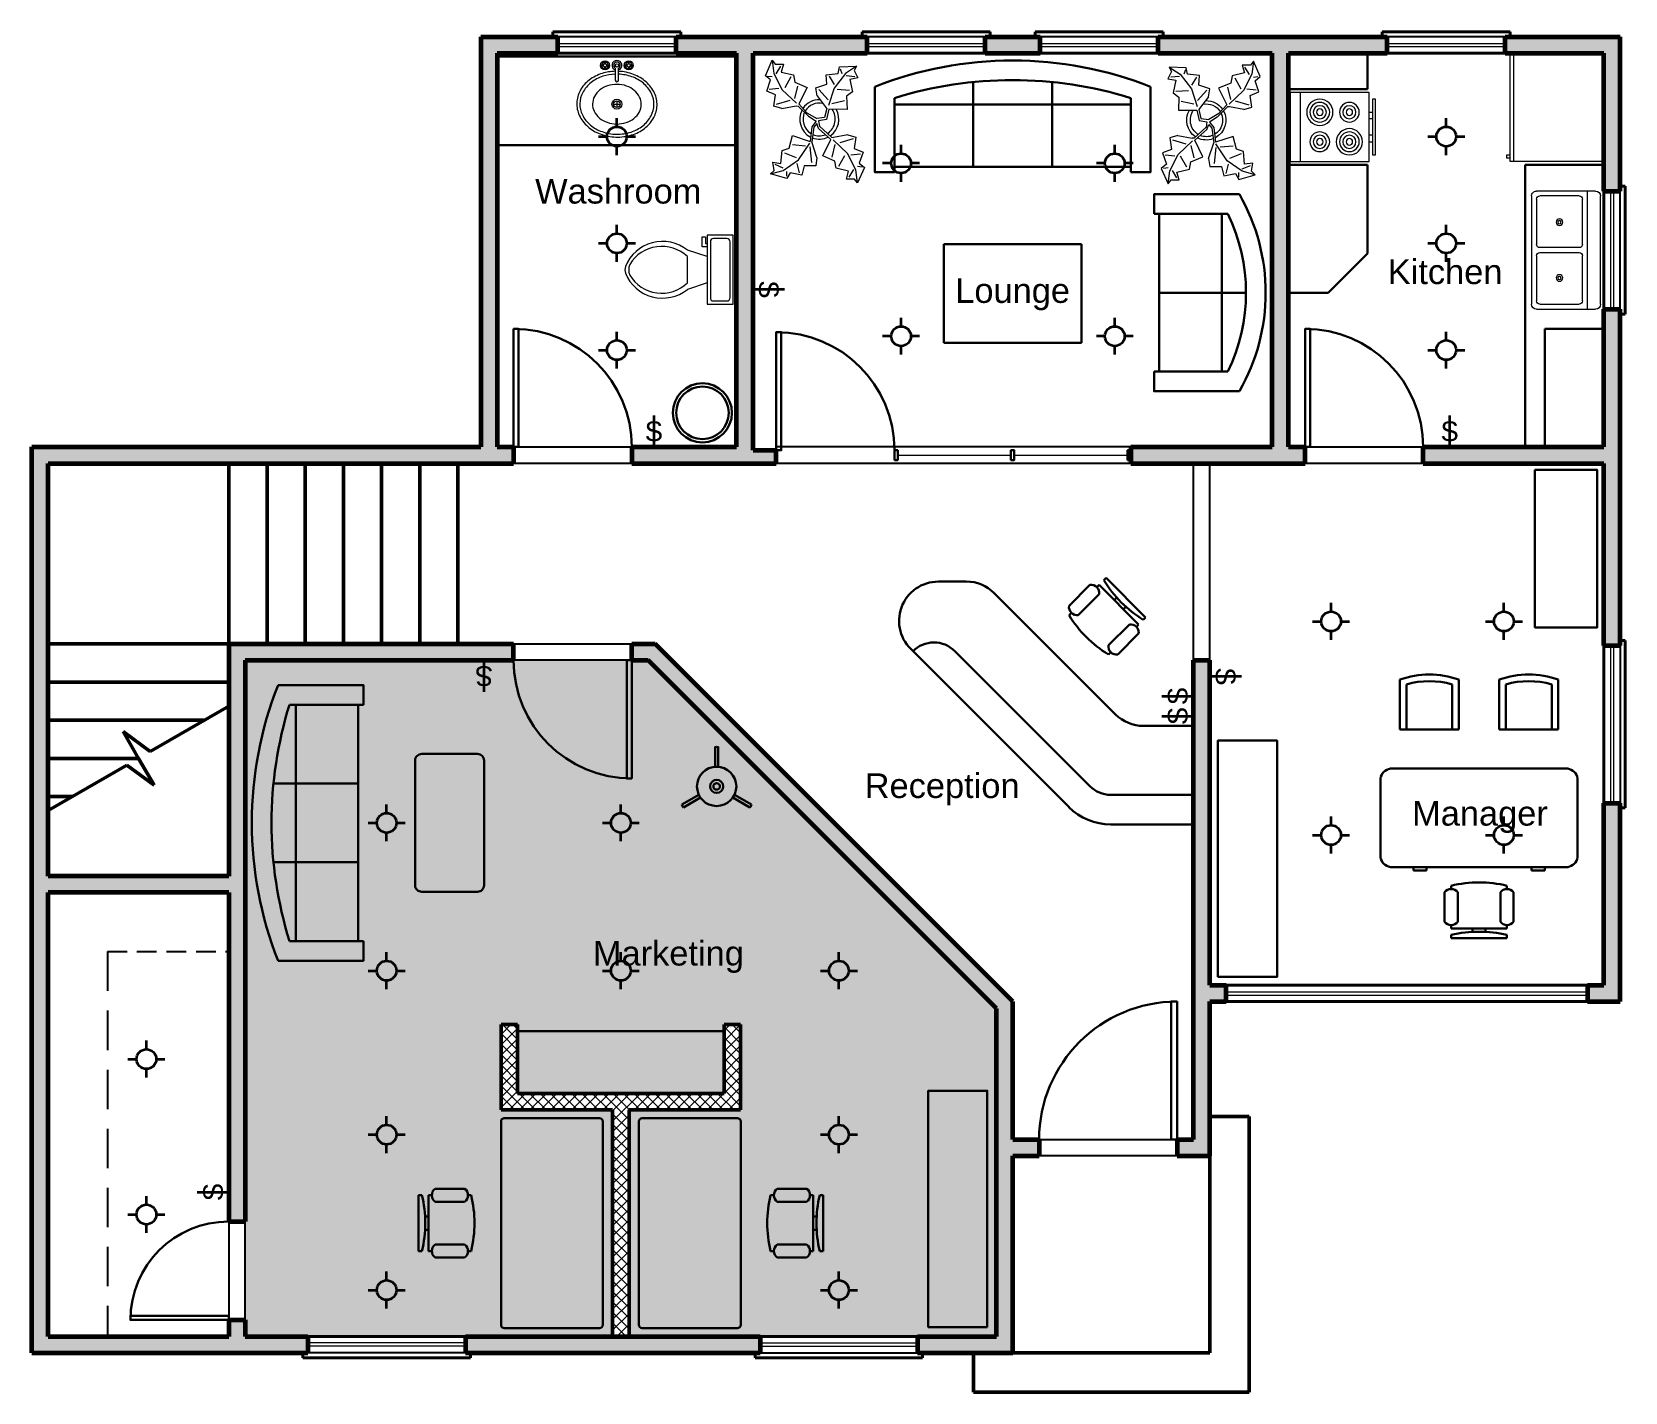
# Model space of a CAD drawing. Header units: inches. Extents: x 0 to 485, y 0 to 414.
import ezdxf
from ezdxf.enums import TextEntityAlignment as Align

# ---------------------------------------------------------------- set-up
doc = ezdxf.new("R2010")
doc.units = ezdxf.units.IN
doc.header["$LTSCALE"] = 48
doc.header["$MEASUREMENT"] = 0
doc.linetypes.add('HIDDEN', pattern=[0.375, 0.25, -0.125])
for name, color, linetype, lineweight in [('Appliance', 120, 'Continuous', 20), ('Desk', 190, 'Continuous', 30), ('Door', 5, 'Continuous', 30), ('Electrical', 3, 'Continuous', 35), ('Furniture', 84, 'Continuous', 30), ('Glazing', 5, 'Continuous', 15), ('Header', 9, 'Continuous', 25), ('Lighting', 180, 'Continuous', 35), ('Millwork', 21, 'Continuous', 30), ('Mullion', 4, 'Continuous', 30), ('Plant', 104, 'Continuous', 15), ('Plumbing', 142, 'Continuous', 20), ('Porch', 46, 'Continuous', 50), ('Sill', 140, 'Continuous', 40), ('Stair', 7, 'Continuous', 50), ('Title', 1, 'Continuous', 30), ('Wall', 1, 'Continuous', 60), ('Wall-Low', 12, 'Continuous', 50), ('Wall-Low-Pattern', 255, 'Continuous', 5)]:
    doc.layers.add(name, color=color, linetype=linetype, lineweight=lineweight)
doc.layers.add('Glazing-Interior', color=7, linetype='Continuous', lineweight=15, true_color=0x61769d)
doc.layers.add('Wall-Pattern', color=7, linetype='Continuous', lineweight=5, true_color=0x616161)
doc.layers.add('Millwork-Upper', color=1, linetype='HIDDEN')
doc.styles.get("Standard").update_dxf_attribs({"font": 'arial.ttf'})

# ---------------------------------------------------------------- blocks, each defined once
blk = doc.blocks.new('Door')
blk.add_lwpolyline([(0, 0), (0.042, 0), (0.042, 1), (0, 1)], close=True)
blk.add_arc((0, 0), 1, 0, 90)
blk = doc.blocks.new('Chair - Desk')
at = {"linetype": 'Continuous'}
for p, q in [((-8.5, 0), (-8.5, -1)), ((-8.5, 0), (8.5, 0)), ((8.5, 0), (8.5, -1)), ((-8.5, -3), (-8.5, -4)), ((-8.5, -3), (8.5, -3)), ((-2, -3), (-2, -1.9355)), ((2, -1.9576), (2, -3)), ((8.5, -3), (8.5, -4)), ((-10.5, -5), (-10.5, -14)), ((-6.5, -14), (-6.5, -5)), ((6.5, -5), (6.5, -14)), ((10.5, -14), (10.5, -5)), ((-8.5, -15), (-8.5, -16)), ((8.5, -15), (8.5, -16))]:
    blk.add_line(p, q, dxfattribs=at)
for centre, radius, start, end in [((-8.5, -6.5), 2.5, 36.8699, 143.1301), ((0, 34.625), 36.625, 256.5803, 283.4197), ((8.5, -6.5), 2.5, 36.8699, 143.1301), ((-8.5, -12.5), 2.5, 216.8699, 323.1301), ((8.5, -12.5), 2.5, 216.8699, 323.1301), ((0, 19.625), 36.625, 256.5803, 283.4197)]:
    blk.add_arc(centre, radius, start, end, dxfattribs=at)
blk = doc.blocks.new('Desk')
at = {"linetype": 'Continuous'}
for p, q in [((-26.999995, 0), (26.999995, 0)), ((-29.999995, -27), (-29.999995, -3)), ((29.999995, -3), (29.999995, -27)), ((26.999995, -30), (-26.999995, -30)), ((-20.000005, -30), (-20.000005, -31)), ((-20.000005, -31), (-16.000005, -31)), ((-16.000005, -31), (-16.000005, -30)), ((15.999995, -31), (15.999995, -30)), ((19.999995, -31), (15.999995, -31)), ((19.999995, -30), (19.999995, -31))]:
    blk.add_line(p, q, dxfattribs=at)
for centre, start, end in [((-26.499995, -3.5), 98.1301, 171.8699), ((26.499995, -3.5), 8.130102, 81.8699), ((-26.499995, -26.5), 188.1301, 261.8699), ((26.499995, -26.5), 278.1301, 351.8699)]:
    blk.add_arc(centre, 3.535534, start, end, dxfattribs=at)
blk = doc.blocks.new('Sofa - Roundback 7 ft.')
at = {"linetype": 'Continuous'}
for p, q in [((-12.00002, -32.4421), (-12.00003, -6.5971)), ((11.99997, -32.4421), (11.99998, -6.5971)), ((-36.000027, -34), (-36.000027, -11.4696)), ((-35.999844, -13.3819), (35.9998, -13.3819)), ((35.99998, -34), (35.99998, -11.4696)), ((-36.000027, -32.4421), (35.99998, -32.4421))]:
    blk.add_line(p, q, dxfattribs=at)
for points in [[(-36.000027, -34), (-42.000027, -34), (-42.000027, -8)], [(41.99998, -8), (41.99998, -34), (35.99998, -34)]]:
    blk.add_lwpolyline(points, dxfattribs=at)
for centre, radius, start, end in [((0, -114.25), 114.25, 68.43141, 111.5686), ((-0.00001, -127.1968), 121.1968, 72.72033, 107.2797)]:
    blk.add_arc(centre, radius, start, end, dxfattribs=at)
blk = doc.blocks.new('Table - Rectangular Woodgrain 60 x 30 in.')
at = {"linetype": 'Continuous'}
for p, q in [((0, 0), (0, -30)), ((60, 0), (0, 0)), ((60, -30), (60, 0)), ((0, -30), (60, -30))]:
    blk.add_line(p, q, dxfattribs=at)
blk = doc.blocks.new('Sofa - Roundback Loveseat 5 ft.')
at = {"linetype": 'Continuous'}
for p, q in [((0, -32.44198), (0, -5.99998)), ((-24, -33.99998), (-24, -11.46958)), ((-23.9998, -13.38178), (23.99986, -13.38178)), ((24.00004, -33.99998), (24.00004, -11.46958)), ((-24, -32.44198), (24.00004, -32.44198))]:
    blk.add_line(p, q, dxfattribs=at)
for points in [[(-24, -33.99998), (-30, -33.99998), (-30, -7.99998)], [(30.00004, -7.99998), (30.00004, -33.99998), (24.00004, -33.99998)]]:
    blk.add_lwpolyline(points, dxfattribs=at)
for centre, radius, start, end in [((0, -60.24998), 60.24998, 60.13715, 119.8628), ((0, -61.38438), 55.38444, 64.32083, 115.6792)]:
    blk.add_arc(centre, radius, start, end, dxfattribs=at)
blk = doc.blocks.new('Sink-double - 36 in top')
for p, q in [((-18, -4), (18, -4)), ((-0.75, -18.5), (-0.75, -6.5)), ((0.75, -6.5), (0.75, -18.5))]:
    blk.add_line(p, q)
for points in [[(-16.5, 0), (16.5, 0)], [(-18, -19.5), (-18, -1.5)], [(18, -1.5), (18, -19.5)], [(-16.5, -18.5), (-16.5, -6.5)], [(-15.5, -5.5), (-1.75, -5.5)], [(1.75, -5.5), (15.5, -5.5)], [(16.5, -6.5), (16.5, -18.5)], [(16.5, -21), (-16.5, -21)], [(-1.75, -19.5), (-15.5, -19.5)], [(15.5, -19.5), (1.75, -19.5)]]:
    blk.add_lwpolyline(points)
for centre, radius in [((-8.5, -12.5), 1), ((-8.5, -12.5), 0.5), ((8.5, -12.5), 1), ((8.5, -12.5), 0.5)]:
    blk.add_circle(centre, radius)
for centre, radius, start, end in [((-16.5, -1.5), 1.5, 90, 180), ((16.5, -1.5), 1.5, 0, 90), ((-15.5, -6.5), 1, 90, 180), ((-1.75, -6.5), 1, 0, 90), ((1.75, -6.5), 1, 90, 180), ((15.5, -6.5), 1, 0, 90), ((-15.5, -18.5), 1, 180, 270), ((-1.75, -18.5), 1, 270, 0), ((1.75, -18.5), 1, 180, 270), ((15.5, -18.5), 1, 270, 0), ((-16.5, -19.5), 1.5, 180, 270), ((16.5, -19.5), 1.5, 270, 0)]:
    blk.add_arc(centre, radius, start, end)
blk = doc.blocks.new('Refrigerator')
for p, q in [((-27.00004, 0), (-27.00004, -33)), ((-29.00004, -31), (-28.00004, -31)), ((-29.00004, -32), (-29.00004, -31)), ((-28.00004, -32), (-29.00004, -32))]:
    blk.add_line(p, q)
blk.add_lwpolyline([(-28.00004, 0), (0, 0), (0, -33), (-28.00004, -33)], close=True)
blk = doc.blocks.new('Stove')
for p, q in [((-3, 0), (-3, -21)), ((-24, -6), (-25, -6)), ((-25, -8), (-24, -8)), ((-25, -13), (-24, -13)), ((-24, -15), (-25, -15))]:
    blk.add_line(p, q)
for points in [[(-24, 0), (0, 0), (0, -21), (-24, -21)], [(-26, -2), (-25, -2), (-25, -19), (-26, -19)]]:
    blk.add_lwpolyline(points, close=True)
for centre, radius in [((-18, -6), 3), ((-18, -6), 2), ((-9, -6), 4), ((-9, -6), 3), ((-9, -6), 2), ((-18, -6), 1), ((-9, -6), 1), ((-18, -15), 4), ((-18, -15), 3), ((-18, -15), 2), ((-18, -15), 1), ((-9, -15), 3), ((-9, -15), 2), ((-9, -15), 1)]:
    blk.add_circle(centre, radius)
blk = doc.blocks.new('Plant - Rubber or Philodendron')
at = {"linetype": 'Continuous'}
for p, q in [((-16.2005, 11.4774), (-13.9899, 8.1064)), ((-16.2005, 11.4774), (-14.8639, 10.7964)), ((-16.0159, 6.3329), (-16.2005, 11.4774)), ((-14.8639, 10.7964), (-12.6195, 11.8975)), ((-13.3174, 8.325), (-13.0735, 11.0065)), ((-12.6195, 11.8975), (-12.1909, 9.4345)), ((-12.1909, 9.4345), (-8.3829, 10.3)), ((-8.3829, 10.3), (-7.0549, 8.501)), ((4.6914, 8.8812), (5.3859, 11.2828)), ((5.3859, 11.2828), (8.8871, 10.7908)), ((5.9878, 10.4842), (7.1971, 6.3869)), ((8.8871, 10.7908), (9.9809, 13.4933)), ((9.9809, 13.4933), (13.3837, 12.301)), ((15.3859, 11.3055), (10.3916, 8.7942)), ((10.5828, 12.6946), (10.8893, 9.7953)), ((13.3837, 12.301), (14.68, 13.9039)), ((14.5816, 13.2037), (14.3848, 11.8033)), ((14.68, 13.9039), (19.3848, 11.8146)), ((15.2875, 10.6053), (17.5907, 9.2105)), ((19.3848, 11.8146), (15.3859, 11.3055)), ((19.3848, 11.8146), (18.1868, 10.9119)), ((18.1868, 10.9119), (18.1925, 8.4119)), ((-14.0069, 5.8704), (-16.0159, 6.3329)), ((-15.3434, 6.5514), (-13.9984, 6.9884)), ((-13.5868, 2.2894), (-14.0069, 5.8704)), ((-13.9899, 8.1064), (-9.5434, 4.7185)), ((-8.8369, 9.409), (-9.0894, 5.6095)), ((-7.0549, 8.501), (-3.0284, 8.6941)), ((-4.8529, 4.012), (-5.7184, 7.82)), ((-3.0284, 8.6941), (-3.0709, 3.1041)), ((4.6914, 8.8812), (5.5014, 4.4831)), ((10.3916, 8.7942), (6.2847, 4.4028)), ((7.7005, 4.8881), (11.5025, 3.9967)), ((14.2977, 6.1031), (10.9934, 7.9956)), ((12.7005, 4.8994), (11.1089, 1.1958)), ((14.8995, 5.3044), (12.7005, 4.8994)), ((15.7909, 9.1065), (14.8995, 5.3044)), ((18.1925, 8.4119), (15.7909, 9.1065)), ((-10.6784, 2.491), (-13.5868, 2.2894)), ((-13.1329, 3.1804), (-10.6614, 4.727)), ((-9.5858, -0.8715), (-10.6784, 2.491)), ((-9.5434, 4.7185), (-4.1917, 2.9888)), ((-9.1318, 0.0195), (-5.9793, 2.9025)), ((-7.1228, -0.443), (-3.5248, 2.2131)), ((-3.5248, 2.2131), (-3.3011, 2.4355)), ((-3.3011, 2.4355), (-0.5306, 1.7947)), ((-3.0709, 3.1041), (0.0797, 2.3163)), ((-0.5306, 1.7947), (-0.2255, -0.5527)), ((-0.5306, 1.7947), (-0.5306, 1.7947)), ((0.0797, 2.3163), (0.4866, -0.031)), ((0.4866, -0.031), (2.1141, 0.2298)), ((2.1141, 0.2298), (5.4346, 3.9146)), ((6.1032, 3.6844), (2.8262, -0.031)), ((5.4346, 3.9146), (5.5014, 4.4831)), ((11.1089, 1.1958), (6.1032, 3.6844)), ((-11.3237, -7.2629), (-9.7321, -3.5593)), ((-9.7321, -3.5593), (-4.7264, -6.0479)), ((-7.1228, -0.443), (-9.5858, -0.8715)), ((-2.019, -3.6148), (-4.7264, -6.0479)), ((-4.0579, -6.2781), (-0.9375, -3.1608)), ((-2.019, -3.6148), (-0.2255, -0.5527)), ((-0.9375, -3.1608), (0.5883, -0.8135)), ((0.5883, -0.8135), (2.2447, -2.0916)), ((2.8262, -0.031), (1.3003, -0.5527)), ((1.3003, -0.5527), (2.4193, -1.4655)), ((2.2447, -2.0916), (6.7108, -2.6626)), ((2.4193, -1.4655), (6.895, -2.1175)), ((4.943, -7.9659), (6.7108, -2.6626)), ((11.6605, -0.5413), (6.895, -2.1175)), ((12.3677, -6.1981), (7.219, -2.6772)), ((8.125, -4.0768), (7.7715, -7.9659)), ((8.3544, -2.7453), (13.1973, -2.1704)), ((11.6605, -0.5413), (14.1354, -0.8948)), ((14.1354, -0.8948), (14.1354, -4.4304)), ((14.1354, -4.4304), (16.9638, -5.1375)), ((-14.4141, -11.4699), (-13.5228, -7.6679)), ((-13.5228, -7.6679), (-11.3237, -7.2629)), ((-12.921, -8.4665), (-9.6166, -10.359)), ((-6.3237, -7.2516), (-10.1257, -6.3602)), ((-9.0148, -11.1577), (-4.9047, -6.8122)), ((-4.611, -12.8477), (-5.8203, -8.7504)), ((-4.1246, -6.8466), (-4.0579, -6.2781)), ((-3.3146, -11.2447), (-4.1246, -6.8466)), ((8.8321, -9.0266), (4.943, -7.9659)), ((9.5392, -11.1479), (8.8321, -9.0266)), ((10.2463, -10.4408), (11.6605, -6.9053)), ((15.5496, -10.7943), (12.3677, -6.1981)), ((16.2567, -5.8446), (13.4283, -6.5517)), ((16.9638, -5.1375), (16.2567, -8.673)), ((16.2567, -8.673), (18.0245, -9.7337)), ((-18.008, -14.1781), (-16.8101, -13.2754)), ((-18.008, -14.1781), (-14.0091, -13.669)), ((-13.3032, -16.2674), (-18.008, -14.1781)), ((-16.8157, -10.7754), (-14.4141, -11.4699)), ((-16.8101, -13.2754), (-16.8157, -10.7754)), ((-13.9107, -12.9688), (-16.2139, -11.574)), ((-14.0091, -13.669), (-9.0148, -11.1577)), ((-13.2048, -15.5672), (-13.008, -14.1668)), ((-9.206, -15.0581), (-9.5126, -12.1588)), ((-7.5103, -13.1543), (-8.6042, -15.8568)), ((-4.0092, -13.6463), (-7.5103, -13.1543)), ((-3.3146, -11.2447), (-4.0092, -13.6463)), ((13.4283, -11.5015), (9.5392, -11.1479)), ((13.0748, -13.9763), (13.4283, -11.5015)), ((15.5496, -13.6228), (13.0748, -13.9763)), ((14.8425, -10.7943), (13.7819, -13.2692)), ((16.6103, -14.6834), (15.5496, -10.7943)), ((16.6103, -14.6834), (15.5496, -13.6228)), ((17.3174, -9.7337), (15.9032, -9.7337)), ((18.0245, -9.7337), (16.6103, -14.6834)), ((-12.0069, -14.6645), (-13.3032, -16.2674)), ((-8.6042, -15.8568), (-12.0069, -14.6645))]:
    blk.add_line(p, q, dxfattribs=at)
for centre, radius, start, end in [((0, 0), 6.1275, 34.37569, 120.1028), ((-0.0601, -0.2075), 5.2461, 33.82192, 124.9414), ((0.0308, 0.1664), 6, 178.6147, 235.1169), ((0.0308, 0.1664), 5, 168.1647, 238.6725), ((-0.2664, 0.1682), 5.2775, 338.4094, 20.03007), ((-0.098, 0.1364), 6.1288, 341.2017, 26.09184), ((-0.0234, 0.3825), 6.1492, 242.5812, 331.2714), ((-0.1102, 0.4886), 5.2883, 247.3711, 327.472)]:
    blk.add_arc(centre, radius, start, end, dxfattribs=at)
blk = doc.blocks.new('Toilet - top')
for p, q in [((9.5, -6), (9.5, -2)), ((-10, -8.5), (-8, -8.5)), ((-10, -9.5), (-10, -8.5)), ((-7, -9.5), (-10, -9.5)), ((-8, -8.5), (-8, -8)), ((-7, -8), (-7, -9.5)), ((-4, -8), (-6, -14)), ((4, -8), (6, -14)), ((4, -14), (-4, -14))]:
    blk.add_line(p, q)
blk.add_lwpolyline([(10.5, -8), (10.5, 0), (-10.5, 0), (-10.5, -8)], close=True)
for points in [[(-9.5, -2), (-9.5, -6)], [(8.5, -1), (-8.5, -1)], [(-8.5, -7), (8.5, -7)]]:
    blk.add_lwpolyline(points)
for centre, radius, start, end in [((-8.62, -1.88), 0.884, 81.8699, 188.1301), ((8.62, -1.88), 0.884, 351.8699, 98.1301), ((-8.62, -6.12), 0.884, 171.8699, 278.1301), ((8.62, -6.12), 0.884, 261.8699, 8.1301), ((3.52, -21.58), 12.17, 141.4691, 247.9714), ((4.2, -21.82), 11.33, 136.3677, 238.9468), ((-3.52, -21.58), 12.17, 292.0284, 38.5307), ((-4.2, -21.82), 11.33, 301.053, 43.6321), ((0, -27.88), 4, 245.7318, 294.2682), ((0, -29), 4, 254.8605, 285.1395)]:
    blk.add_arc(centre, radius, start, end)
blk = doc.blocks.new('Faucet - Bathroom top')
for p, q in [((-4.107, 0.125), (-4.375, 0.125)), ((-3.75, 0.4788), (-3.75, 0.75)), ((-3.5, 0.482), (-3.5, 0.75)), ((-3.1461, 0.125), (-2.875, 0.125)), ((3.143, 0.125), (2.875, 0.125)), ((3.5, 0.4788), (3.5, 0.75)), ((3.75, 0.482), (3.75, 0.75)), ((4.1039, 0.125), (4.375, 0.125)), ((-4.1039, -0.125), (-4.375, -0.125)), ((-3.75, -0.4821), (-3.75, -0.75)), ((-3.5, -0.4789), (-3.5, -0.75)), ((-3.143, -0.125), (-2.875, -0.125)), ((-0.5, -0.8639), (-0.5, -4.5)), ((0.5, -4.5), (0.5, -0.8631)), ((3.1461, -0.125), (2.875, -0.125)), ((3.5, -0.4821), (3.5, -0.75)), ((3.75, -0.4789), (3.75, -0.75)), ((4.107, -0.125), (4.375, -0.125))]:
    blk.add_line(p, q)
for centre, radius in [((-3.625, 0), 1.375), ((-4.625, 0), 0.2795), ((-3.625, 0), 0.5), ((-3.625, 1), 0.2795), ((-2.625, 0), 0.2795), ((0, 0), 0.5), ((3.625, 0), 1.375), ((2.625, 0), 0.2795), ((3.625, 0), 0.5), ((3.625, 1), 0.2795), ((4.625, 0), 0.2795), ((-3.625, -1), 0.2795), ((3.625, -1), 0.2795)]:
    blk.add_circle(centre, radius)
for centre, radius, start, end in [((-3.625, 0), 1, 105.2407, 164.2093), ((-3.625, 0), 1, 16.44125, 74.07887), ((0, 0), 1.5, 289.6514, 250.3603), ((0, 0), 1, 300.3431, 239.7554), ((3.625, 0), 1, 106.12, 164.0884), ((3.625, 0), 1, 16.23422, 73.90469), ((-3.625, 0), 1, 196.2342, 253.9047), ((-3.625, 0), 1, 286.12, 344.0884), ((0, -4.5), 0.5, 180, 0), ((3.625, 0), 1, 196.4413, 254.0789), ((3.625, 0), 1, 285.2407, 344.2093)]:
    blk.add_arc(centre, radius, start, end)
blk = doc.blocks.new('Sink - Oval top')
for p, q in [((-1, 0), (1, 0)), ((0, 1), (0, -1))]:
    blk.add_line(p, q)
at = {"linetype": 'Continuous'}
for points in [[(-0.5, 10.02, 0.068044), (-4.49, 9.38, 0.090016), (-8.42, 7.36, 0.104469), (-11.22, 4.09, 0.117634), (-12.23, 0.39, 0.117634), (-11.46, -3.36, 0.104469), (-8.88, -6.8, 0.090016), (-5.08, -9.07, 0.08192), (-0.32, -10.02, 0.08192), (4.49, -9.38, 0.090016), (8.42, -7.36, 0.104469), (11.22, -4.09, 0.117634), (12.23, -0.39, 0.117634), (11.46, 3.36, 0.104469), (8.88, 6.8, 0.090016), (5.08, 9.07, 0.078926), (0.5, 10.01, 0.078926)], [(-0.5, 9.15, 0.06979), (-4.3, 8.49, 0.089562), (-7.89, 6.58, 0.104678), (-10.42, 3.55, 0.118622), (-11.29, 0.16, 0.118622), (-10.52, -3.25, 0.104678), (-8.07, -6.36, 0.089562), (-4.54, -8.37, 0.081185), (-0.13, -9.15, 0.081185), (4.3, -8.49, 0.089562), (7.89, -6.58, 0.104678), (10.42, -3.55, 0.118622), (11.29, -0.16, 0.118622), (10.52, 3.25, 0.104678), (8.07, 6.36, 0.089562), (4.54, 8.37, 0.074459), (0.5, 9.14, 0.074459)]]:
    blk.add_lwpolyline(points, format="xyb", dxfattribs=at)
blk.add_lwpolyline([(-7.42, 0.08, 0.118283), (-6.91, -2.17, 0.104607), (-5.29, -4.21, 0.089718), (-2.97, -5.53, 0.081436), (-0.07, -6.04, 0.081436), (2.84, -5.59, 0.089718), (5.2, -4.33, 0.104607), (6.86, -2.32, 0.118283), (7.42, -0.08, 0.118283), (6.91, 2.17, 0.104607), (5.29, 4.21, 0.089718), (2.97, 5.53, 0.081436), (0.07, 6.04, 0.081436), (-2.84, 5.59, 0.089718), (-5.2, 4.33, 0.104607), (-6.86, 2.32, 0.118283)], format="xyb", close=True, dxfattribs=at)
for radius in [1.5, 1]:
    blk.add_circle((0, 0), radius)
at = {"layer": 'Plumbing'}
blk.add_blockref('Faucet - Bathroom top', (0, 11.83), dxfattribs=at)
blk = doc.blocks.new('Seat')
for p, q in [((-9, 15.21), (-9, 0)), ((9, 0), (9, 15.21)), ((-7, 13.74), (-7, 0)), ((7, 0), (7, 13.74)), ((9, 0), (-9, 0))]:
    blk.add_line(p, q)
for radius, start, end in [(27.75, 71.0754, 108.9246), (25.75, 74.2259, 105.7741)]:
    blk.add_arc((0, -11.04), radius, start, end)
blk = doc.blocks.new('Coat Rack')
for p, q in [((-0.5, 6), (-0.5, 12)), ((0.5, 6), (0.5, 12)), ((-5.45, -2.57), (-10.64, -5.57)), ((-4.95, -3.43), (-10.14, -6.43)), ((4.95, -3.43), (10.14, -6.43)), ((5.45, -2.57), (10.64, -5.57))]:
    blk.add_line(p, q)
for radius in [6, 2, 1]:
    blk.add_circle((0, 0), radius)
for start, end in [(87.612, 92.388), (207.612, 212.388), (327.612, 332.388)]:
    blk.add_arc((0, 0), 12, start, end)
blk = doc.blocks.new('Downlight')
for p, q in [((0, 3), (0, 5.625)), ((-5.625, 0), (-3, 0)), ((3, 0), (5.625, 0)), ((0, -5.625), (0, -3))]:
    blk.add_line(p, q)
blk.add_circle((0, 0), 3)
blk = doc.blocks.new('Switch')
blk.add_line((0, 9.61), (0, 0))
blk.add_text('S', height=6).set_placement((0, 4.8), align=Align.MIDDLE)

msp = doc.modelspace()

# ---------------------------------------------------------------- hatches: boundary and pattern name
at = {"layer": 'Wall-Low'}
h = msp.add_hatch(color=9, dxfattribs=at)
h.dxf.hatch_style = 1
h.paths.add_polyline_path([(187.75, 223), (182.75, 223), (146.75, 223), (65, 223), (65, 52), (65, 22), (65, 17), (84.07, 17), (132.07, 17), (176.91, 17), (176.91, 86), (142.92, 86), (142.92, 112), (147.92, 112), (147.92, 91), (210.9, 91), (210.9, 112), (215.9, 112), (215.9, 86), (181.91, 86), (181.91, 17), (221.82, 17), (269.82, 17), (293.82, 17), (293.82, 116.93)])
at = {"layer": 'Wall-Low-Pattern'}
h = msp.add_hatch(dxfattribs=at)
h.set_pattern_fill('ANSI37', color=256, scale=18, style=0)
h.set_pattern_definition([(45, (-44.7036, -40.4263), (-1.59099, 1.59099), []), (135, (-44.7036, -40.4263), (-1.59099, -1.59099), [])])
h.paths.add_polyline_path([(147.92, 91), (147.92, 112), (142.92, 112), (142.92, 86), (176.91, 86), (176.91, 17), (181.91, 17), (181.91, 86), (215.9, 86), (215.9, 112), (210.9, 112), (210.9, 91)])
at = {"layer": 'Wall-Pattern'}
h = msp.add_hatch(color=256, dxfattribs=at)
h.paths.add_polyline_path([(293.82, 116.93), (293.82, 17), (269.82, 17), (269.82, 12), (298.82, 12), (298.82, 72), (306.82, 72), (306.82, 77), (298.82, 77), (298.82, 119), (189.82, 228), (182.75, 228), (182.75, 223), (187.75, 223)])
h.paths.add_polyline_path([(132.07, 17), (132.07, 12), (221.82, 12), (221.82, 17)])
h.paths.add_polyline_path([(84.07, 12), (84.07, 17), (65, 17), (65, 22), (60, 22), (60, 17), (5, 17), (5, 152.25), (60, 152.25), (60, 52), (65, 52), (65, 223), (146.75, 223), (146.75, 228), (60, 228), (60, 157.25), (5, 157.25), (5, 283), (146.75, 283), (146.75, 288), (141.75, 288), (141.75, 408), (160.21, 408), (160.21, 413), (136.75, 413), (136.75, 288), (0, 288), (0, 12)])
h.paths.add_polyline_path([(226.75, 283), (226.75, 287), (219.67, 287), (219.67, 408), (254.39, 408), (254.39, 413), (196.21, 413), (196.21, 408), (214.67, 408), (214.67, 288), (182.75, 288), (182.75, 283)])
h.paths.add_polyline_path([(307.11, 408), (307.11, 413), (290.39, 413), (290.39, 408)])
h.paths.add_polyline_path([(343.11, 413), (343.11, 408), (377.82, 408), (377.82, 288), (334.75, 288), (334.75, 283), (387.82, 283), (387.82, 288), (382.82, 288), (382.82, 408), (412.82, 408), (412.82, 413)])
h.paths.add_polyline_path([(448.82, 413), (448.82, 408), (478.82, 408), (478.82, 366), (483.82, 366), (483.82, 413)])
h.paths.add_polyline_path([(478.82, 288), (423.82, 288), (423.82, 283), (478.82, 283), (478.82, 227.5), (483.82, 227.5), (483.82, 330), (478.82, 330)])
h.paths.add_polyline_path([(483.82, 179.5), (478.82, 179.5), (478.82, 124), (473.82, 124), (473.82, 119), (483.82, 119)])
h.paths.add_polyline_path([(353.82, 77), (348.82, 77), (348.82, 72), (358.82, 72), (358.82, 119), (363.82, 119), (363.82, 124), (358.82, 124), (358.82, 223), (353.82, 223)])

# ---------------------------------------------------------------- linework, layer by layer
at = {"layer": 'Desk'}
for p, q in [((276.16, 247), (284.64, 247)), ((330.1, 206.51), (293.13, 243.49)), ((315.92, 178.27), (268.4, 225.79)), ((322.28, 184.64), (281.1, 225.82)), ((338.59, 203), (353.82, 203)), ((328.64, 182), (353.82, 182)), ((328.64, 173), (353.82, 173))]:
    msp.add_line(p, q, dxfattribs=at)
for centre, radius, start, end in [((276.16, 235), 12, 90, 229.9212), ((284.64, 235), 12, 45, 90), ((274.77, 219.49), 8.96, 45, 135.283), ((338.59, 215), 12, 225, 270), ((328.64, 191), 9, 225, 270), ((328.64, 191), 18, 225, 270)]:
    msp.add_arc(centre, radius, start, end, dxfattribs=at)
at = {"layer": 'Furniture'}
for points in [[(457.82, 281), (476.82, 281), (476.82, 233), (457.82, 233)], [(361.3, 126.53), (379.3, 126.53), (379.3, 198.53), (361.3, 198.53)], [(291.04, 19.82), (273.04, 19.82), (273.04, 91.82), (291.04, 91.82)]]:
    msp.add_lwpolyline(points, close=True, dxfattribs=at)
for points in [[(118.75, 152.47), (135.75, 152.47, 0.414214), (137.75, 154.47), (137.75, 192.47, 0.414214), (135.75, 194.47), (118.75, 194.47, 0.414214), (116.75, 192.47), (116.75, 154.47, 0.414214)], [(173.91, 20.5), (173.91, 82.5, 0.414214), (172.91, 83.5), (143.91, 83.5, 0.414214), (142.91, 82.5), (142.91, 20.5, 0.414214), (143.91, 19.5), (172.91, 19.5, 0.414214)], [(184.91, 20.5), (184.91, 82.5, -0.414214), (185.91, 83.5), (214.91, 83.5, -0.414214), (215.91, 82.5), (215.91, 20.5, -0.414214), (214.91, 19.5), (185.91, 19.5, -0.414214)]]:
    msp.add_lwpolyline(points, format="xyb", close=True, dxfattribs=at)
for radius in [9, 8]:
    msp.add_circle((204.26, 298.41), radius, dxfattribs=at)
at = {"layer": 'Glazing'}
for p, q in [((160.21, 411), (196.21, 411)), ((160.21, 410), (196.21, 410)), ((254.39, 411), (290.39, 411)), ((254.39, 410), (290.39, 410)), ((307.11, 411), (343.11, 411)), ((307.11, 410), (343.11, 410)), ((412.82, 411), (448.82, 411)), ((412.82, 410), (448.82, 410)), ((480.82, 366), (480.82, 330)), ((481.82, 366), (481.82, 330)), ((480.82, 227.5), (480.82, 179.5)), ((481.82, 227.5), (481.82, 179.5)), ((363.82, 122), (473.82, 122)), ((363.82, 121), (473.82, 121)), ((132.07, 15), (84.07, 15)), ((221.82, 15), (269.82, 15)), ((132.07, 14), (84.07, 14)), ((221.82, 14), (269.82, 14))]:
    msp.add_line(p, q, dxfattribs=at)
at = {"layer": 'Glazing-Interior'}
for p, q in [((263.75, 285.5), (298.25, 285.5)), ((299.25, 285.5), (333.75, 285.5))]:
    msp.add_line(p, q, dxfattribs=at)
at = {"layer": 'Header'}
for p, q in [((196.21, 413), (160.21, 413)), ((290.39, 413), (254.39, 413)), ((343.11, 413), (307.11, 413)), ((448.82, 413), (412.82, 413)), ((196.21, 408), (160.21, 408)), ((290.39, 408), (254.39, 408)), ((343.11, 408), (307.11, 408)), ((448.82, 408), (412.82, 408)), ((478.82, 330), (478.82, 366)), ((483.82, 330), (483.82, 366)), ((146.75, 288), (182.75, 288)), ((334.75, 288), (226.75, 288)), ((387.82, 288), (423.82, 288)), ((182.75, 283), (146.75, 283)), ((334.75, 283), (226.75, 283)), ((353.82, 223), (353.82, 283)), ((358.82, 223), (358.82, 283)), ((423.82, 283), (387.82, 283)), ((146.75, 228), (182.75, 228)), ((478.82, 227.5), (478.82, 179.5)), ((483.82, 227.5), (483.82, 179.5)), ((182.75, 223), (146.75, 223)), ((473.82, 124), (363.82, 124)), ((473.82, 119), (363.82, 119)), ((306.82, 77), (348.82, 77)), ((348.82, 72), (306.82, 72)), ((60, 52), (60, 22)), ((65, 22), (65, 52)), ((132.07, 17), (84.07, 17)), ((221.82, 17), (269.82, 17)), ((132.07, 12), (84.07, 12)), ((221.82, 12), (269.82, 12))]:
    msp.add_line(p, q, dxfattribs=at)
at = {"layer": 'Millwork'}
for p, q in [((406.82, 408), (406.82, 397)), ((141.75, 407), (214.67, 407)), ((383.32, 397), (406.82, 397)), ((141.75, 380), (214.67, 380)), ((383.32, 374), (406.82, 374)), ((406.82, 374), (406.82, 347)), ((478.82, 374), (454.82, 374)), ((454.82, 374), (454.82, 288)), ((394.82, 335), (406.82, 347)), ((394.82, 335), (382.82, 335)), ((478.82, 324), (460.82, 324)), ((460.82, 324), (460.82, 288)), ((268.43, 225.82), (268.4, 225.79)), ((147.92, 110), (210.9, 110))]:
    msp.add_line(p, q, dxfattribs=at)
at = {"layer": 'Millwork-Upper'}
msp.add_line((23, 134.25), (23, 17), dxfattribs=at)
at = {"layer": 'Millwork-Upper', "ltscale": 0.5}
msp.add_line((23, 134.25), (60, 134.25), dxfattribs=at)
at = {"layer": 'Mullion'}
for points in [[(262.75, 284), (263.75, 284), (263.75, 287), (262.75, 287)], [(298.25, 284), (299.25, 284), (299.25, 287), (298.25, 287)], [(333.75, 284), (334.75, 284), (334.75, 287), (333.75, 287)]]:
    msp.add_lwpolyline(points, close=True, dxfattribs=at)
at = {"layer": 'Porch'}
for p, q in [((370.82, 84), (358.82, 84)), ((370.82, 0), (370.82, 84)), ((358.82, 12), (358.82, 72)), ((286.82, 0), (286.82, 12)), ((358.82, 12), (298.82, 12)), ((370.82, 0), (286.82, 0))]:
    msp.add_line(p, q, dxfattribs=at)
at = {"layer": 'Sill'}
for p, q in [((158.71, 414.5), (197.71, 414.5)), ((158.71, 414.5), (158.71, 413)), ((197.71, 414.5), (197.71, 413)), ((252.89, 414.5), (291.89, 414.5)), ((252.89, 414.5), (252.89, 413)), ((291.89, 414.5), (291.89, 413)), ((305.61, 414.5), (344.61, 414.5)), ((305.61, 414.5), (305.61, 413)), ((344.61, 414.5), (344.61, 413)), ((411.32, 414.5), (450.32, 414.5)), ((411.32, 414.5), (411.32, 413)), ((450.32, 414.5), (450.32, 413)), ((196.21, 408), (160.21, 408)), ((290.39, 408), (254.39, 408)), ((343.11, 408), (307.11, 408)), ((448.82, 408), (412.82, 408)), ((478.82, 330), (478.82, 366)), ((485.32, 367.5), (483.82, 367.5)), ((485.32, 367.5), (485.32, 328.5)), ((485.32, 328.5), (483.82, 328.5)), ((485.32, 229), (483.82, 229)), ((485.32, 229), (485.32, 178)), ((478.82, 227.5), (478.82, 179.5)), ((485.32, 178), (483.82, 178)), ((473.82, 124), (363.82, 124)), ((363.82, 119), (473.82, 119)), ((132.07, 17), (84.07, 17)), ((221.82, 17), (269.82, 17)), ((82.57, 10.5), (82.57, 12)), ((82.57, 10.5), (133.57, 10.5)), ((133.57, 10.5), (133.57, 12)), ((220.32, 10.5), (220.32, 12)), ((271.32, 10.5), (220.32, 10.5)), ((271.32, 10.5), (271.32, 12))]:
    msp.add_line(p, q, dxfattribs=at)
at = {"layer": 'Stair'}
for p, q in [((60, 228), (60, 283)), ((71.63, 228), (71.63, 283)), ((83.25, 228), (83.25, 283)), ((94.88, 228), (94.88, 283)), ((106.5, 228), (106.5, 283)), ((118.13, 228), (118.13, 283)), ((129.75, 228), (129.75, 283)), ((60, 228), (5, 228)), ((60, 216.37), (5, 216.37)), ((60, 209), (36.04, 195.17)), ((52.64, 204.75), (5, 204.75)), ((32.5, 193.12), (27.77, 201.31)), ((27.77, 201.31), (36.04, 195.17)), ((32.5, 193.12), (5, 193.12)), ((28.96, 191.08), (5, 177.25)), ((37.23, 184.94), (28.96, 191.08)), ((32.5, 193.12), (37.23, 184.94)), ((12.36, 181.5), (5, 181.5))]:
    msp.add_line(p, q, dxfattribs=at)
at = {"layer": 'Wall'}
for p, q in [((136.75, 413), (160.21, 413)), ((136.75, 413), (136.75, 288)), ((160.21, 408), (160.21, 413)), ((196.21, 408), (196.21, 413)), ((196.21, 413), (254.39, 413)), ((254.39, 408), (254.39, 413)), ((290.39, 408), (290.39, 413)), ((290.39, 413), (307.11, 413)), ((307.11, 408), (307.11, 413)), ((343.11, 408), (343.11, 413)), ((343.11, 413), (412.82, 413)), ((412.82, 408), (412.82, 413)), ((448.82, 408), (448.82, 413)), ((448.82, 413), (483.82, 413)), ((483.82, 366), (483.82, 413)), ((141.75, 408), (160.21, 408)), ((141.75, 408), (141.75, 288)), ((196.21, 408), (214.67, 408)), ((214.67, 288), (214.67, 408)), ((219.67, 287), (219.67, 408)), ((219.67, 408), (254.39, 408)), ((290.39, 408), (307.11, 408)), ((343.11, 408), (377.82, 408)), ((377.82, 288), (377.82, 408)), ((382.82, 288), (382.82, 408)), ((382.82, 408), (412.82, 408)), ((448.82, 408), (478.82, 408)), ((478.82, 366), (478.82, 408)), ((478.82, 366), (483.82, 366)), ((478.82, 366), (483.82, 366)), ((478.82, 288), (478.82, 330)), ((478.82, 330), (483.82, 330)), ((483.82, 227.5), (483.82, 330)), ((0, 12), (0, 288)), ((0, 288), (136.75, 288)), ((141.75, 288), (146.75, 288)), ((146.75, 288), (146.75, 283)), ((182.75, 288), (182.75, 283)), ((182.75, 288), (214.67, 288)), ((219.67, 287), (226.75, 287)), ((226.75, 283), (226.75, 287)), ((334.75, 288), (377.82, 288)), ((334.75, 288), (334.75, 283)), ((382.82, 288), (387.82, 288)), ((387.82, 283), (387.82, 288)), ((423.82, 283), (423.82, 288)), ((423.82, 288), (478.82, 288)), ((5, 283), (146.75, 283)), ((5, 157.25), (5, 283)), ((182.75, 283), (226.75, 283)), ((334.75, 283), (387.82, 283)), ((423.82, 283), (478.82, 283)), ((478.82, 227.5), (478.82, 283)), ((60, 228), (146.75, 228)), ((60, 228), (60, 157.25)), ((146.75, 223), (146.75, 228)), ((182.75, 223), (182.75, 228)), ((182.75, 228), (189.82, 228)), ((298.82, 119), (189.82, 228)), ((478.82, 227.5), (483.82, 227.5)), ((65, 223), (146.75, 223)), ((65, 223), (65, 52)), ((182.75, 223), (187.75, 223)), ((293.82, 116.93), (187.75, 223)), ((353.82, 77), (353.82, 223)), ((353.82, 223), (358.82, 223)), ((358.82, 124), (358.82, 223)), ((478.82, 124), (478.82, 179.5)), ((478.82, 179.5), (483.82, 179.5)), ((483.82, 119), (483.82, 179.5)), ((60, 157.25), (5, 157.25)), ((5, 17), (5, 152.25)), ((60, 152.25), (5, 152.25)), ((60, 152.25), (60, 52)), ((358.82, 124), (363.82, 124)), ((363.82, 119), (363.82, 124)), ((473.82, 124), (473.82, 119)), ((473.82, 124), (478.82, 124)), ((293.82, 17), (293.82, 116.93)), ((298.82, 77), (298.82, 119)), ((358.82, 72), (358.82, 119)), ((358.82, 119), (363.82, 119)), ((473.82, 119), (483.82, 119)), ((298.82, 77), (306.82, 77)), ((306.82, 77), (306.82, 72)), ((348.82, 77), (348.82, 72)), ((348.82, 77), (353.82, 77)), ((298.82, 72), (306.82, 72)), ((298.82, 12), (298.82, 72)), ((348.82, 72), (358.82, 72)), ((60, 52), (65, 52)), ((60, 22), (65, 22)), ((60, 22), (60, 17)), ((65, 22), (65, 17)), ((5, 17), (60, 17)), ((65, 17), (84.07, 17)), ((84.07, 17), (84.07, 12)), ((132.07, 17), (221.82, 17)), ((132.07, 17), (132.07, 12)), ((221.82, 17), (221.82, 12)), ((269.82, 17), (269.82, 12)), ((269.82, 17), (293.82, 17)), ((0, 12), (84.07, 12)), ((132.07, 12), (221.82, 12)), ((269.82, 12), (298.82, 12))]:
    msp.add_line(p, q, dxfattribs=at)
at = {"layer": 'Wall-Low'}
for p, q in [((142.92, 86), (142.92, 112)), ((147.92, 112), (142.92, 112)), ((147.92, 91), (147.92, 112)), ((210.9, 91), (210.9, 112)), ((210.9, 112), (215.9, 112)), ((215.9, 86), (215.9, 112)), ((147.92, 91), (210.9, 91)), ((176.91, 86), (142.92, 86)), ((176.91, 17), (176.91, 86)), ((181.91, 17), (181.91, 86)), ((181.91, 86), (215.9, 86))]:
    msp.add_line(p, q, dxfattribs=at)

# ---------------------------------------------------------------- block references
at = {"layer": 'Appliance'}
msp.add_blockref('Refrigerator', (478.32, 408), dxfattribs=at)
at = {"layer": 'Appliance', "xscale": -1}
msp.add_blockref('Stove', (383.32, 396), dxfattribs=at)
at = {"layer": 'Door'}
for p, xscale, yscale, zscale, rotation in [((146.75, 288), -36, -36, -36, 180), ((60, 22), 30, 30, 30, 90)]:
    msp.add_blockref('Door', p, dxfattribs=dict(at, xscale=xscale, yscale=yscale, zscale=zscale, rotation=rotation))
for p, xscale, yscale, zscale in [((226.75, 287), 36, 36, 36), ((387.82, 288), 36, 36, 36), ((182.75, 223), -36, -36, -36), ((348.82, 77), -42, 42, 42)]:
    msp.add_blockref('Door', p, dxfattribs=dict(at, xscale=xscale, yscale=yscale, zscale=zscale))
at = {"layer": 'Electrical'}
for p, rotation in [((219.67, 336.01), 270), ((137.75, 223), 180), ((358.82, 218.09), 270), ((353.82, 212.09), 90), ((353.82, 206.02), 90), ((60, 60.96), 90)]:
    msp.add_blockref('Switch', p, dxfattribs=dict(at, rotation=rotation))
for p in [(189.46, 288), (431.87, 288)]:
    msp.add_blockref('Switch', p, dxfattribs=at)
at = {"layer": 'Furniture'}
for name, p in [('Sofa - Roundback 7 ft.', (298.75, 405.79)), ('Seat', (425.68, 201.94)), ('Coat Rack', (208.59, 184.59)), ('Desk', (440.82, 190))]:
    msp.add_blockref(name, p, dxfattribs=at)
for name, p, rotation in [('Sofa - Roundback Loveseat 5 ft.', (375.82, 335), 270), ('Chair - Desk', (333.25, 242.08), 315), ('Sofa - Roundback 7 ft.', (67, 173.47), 89.99999999999991), ('Chair - Desk', (440.82, 138.31), 180), ('Chair - Desk', (117.82, 51.5), 90)]:
    msp.add_blockref(name, p, dxfattribs=dict(at, rotation=rotation))
for name, p, xscale in [('Table - Rectangular Woodgrain 60 x 30 in.', (277.75, 349.79), 0.7), ('Seat', (455.96, 201.94), -1)]:
    msp.add_blockref(name, p, dxfattribs=dict(at, xscale=xscale))
at = {"layer": 'Furniture', "xscale": -1, "rotation": 270}
msp.add_blockref('Chair - Desk', (241, 51.5), dxfattribs=at)
at = {"layer": 'Lighting'}
for p in [(178.21, 382.6), (430.82, 382.6), (178.21, 350.06), (430.82, 350.06), (178.21, 317.51), (430.82, 317.51), (395.74, 234.85), (448.41, 234.85), (108.07, 173.47), (179.41, 173.47), (395.74, 169.76), (448.41, 169.76), (108.07, 128.42), (179.41, 128.42), (245.82, 128.42), (34.89, 101.49), (108.07, 78.46), (245.82, 78.46), (34.89, 54.13), (108.07, 31.1), (245.82, 31.1)]:
    msp.add_blockref('Downlight', p, dxfattribs=at)
at = {"layer": 'Lighting', "rotation": 90}
for p in [(264.78, 374.44), (329.87, 374.44), (264.78, 321.76), (329.87, 321.76)]:
    msp.add_blockref('Downlight', p, dxfattribs=at)
at = {"layer": 'Plant', "rotation": 270}
msp.add_blockref('Plant - Rubber or Philodendron', (239.69, 387.84), dxfattribs=at)
at = {"layer": 'Plant', "xscale": -1, "rotation": 90}
msp.add_blockref('Plant - Rubber or Philodendron', (357.92, 387.57), dxfattribs=at)
at = {"layer": 'Plumbing'}
msp.add_blockref('Sink - Oval top', (178.21, 392.46), dxfattribs=at)
at = {"layer": 'Plumbing', "xscale": -1, "rotation": 270}
msp.add_blockref('Sink-double - 36 in top', (477.82, 348), dxfattribs=at)
at = {"layer": 'Plumbing', "rotation": 270}
msp.add_blockref('Toilet - top', (213.67, 342), dxfattribs=at)

# ---------------------------------------------------------------- texts
at = {"layer": 'Title'}
for s, p in [('Washroom', (178.62, 366.08)), ('Kitchen', (430.48, 341.54)), ('Lounge', (298.75, 334.53)), ('Reception', (277.28, 183.86)), ('Manager', (441.1, 175.25)), ('Marketing', (193.88, 132.81))]:
    msp.add_text(s, height=7.5, dxfattribs=at).set_placement(p, align=Align.MIDDLE)

doc.saveas('drawing.dxf')
